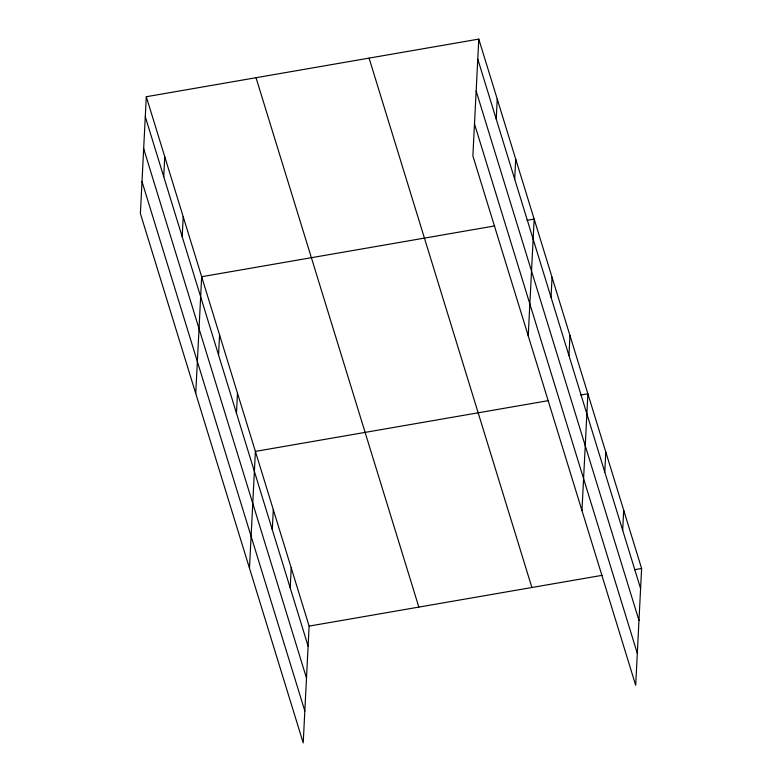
<?xml version="1.0" encoding="UTF-8"?>
<svg xmlns="http://www.w3.org/2000/svg" width="782" height="782" viewBox="0 0 782 782"><rect width="100%" height="100%" fill="white"/><g stroke="black" fill="none" stroke-linecap="round" stroke-linejoin="round"><path stroke-width="1.17" d="M146.302 96.724L140.389 213.515L303.211 742.9L309.125 626.108L146.302 96.724L478.789 39.1L641.611 568.485L635.698 685.276L472.875 155.892L478.789 39.1M163.741 176.752L164.758 156.723M182.196 236.75L183.213 216.722M195.744 393.502L201.668 276.72L494.791 225.91M218.559 354.979L219.576 334.95M236.467 413.209L237.484 393.18M249.478 568.201L255.391 451.41L548.524 400.609M272.292 529.678L273.299 509.649M290.2 587.908L291.217 567.879M496.228 119.128L497.244 99.099M514.683 179.117L515.7 159.098M528.231 335.879L534.155 219.087L527 220.329M551.046 297.356L552.063 277.327M568.954 355.585L569.97 335.556M581.964 510.578L587.878 393.786L580.723 395.027M604.779 472.045L605.786 452.016M622.687 530.284L623.704 510.255M309.125 626.108L602.257 575.308M634.456 569.726L641.611 568.485M477.782 59.129L640.595 588.514M476.16 91.054L638.982 620.449M474.498 123.957L637.31 653.341M369.075 58.112L531.887 587.497M256.027 77.711L418.839 607.096M145.296 116.753L308.108 646.137M143.673 148.688L306.495 678.072M142.011 181.58L304.824 710.965"/></g></svg>
